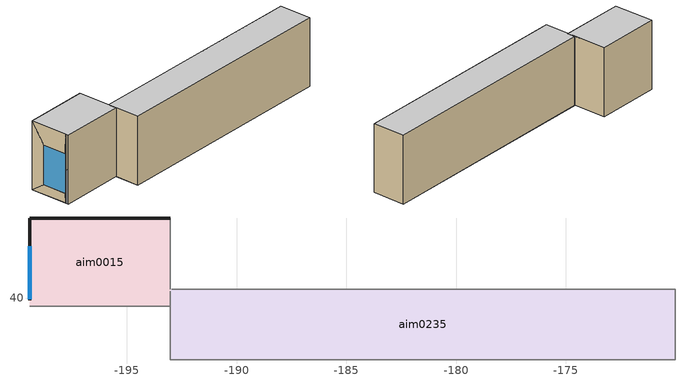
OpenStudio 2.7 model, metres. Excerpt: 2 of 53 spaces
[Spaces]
aim0015
 floor to aim0535: -199.43,39.63 -199.43,43.64 -193.03,43.64 -193.03,39.63 z16.97
 wall outside: -193.03,43.64 -199.43,43.64 z16.97:23.67; -199.43,42.37 -199.43,39.93 z17.88:21.75; -199.43,39.91,16.97 -199.43,39.91,23.67 -199.43,39.93,21.75 -199.43,39.93,17.88; -199.43,39.91,16.97 -199.43,39.93,17.88 -199.43,42.37,17.88 -199.43,43.64,16.97; -199.43,39.91,23.67 -199.43,43.64,23.67 -199.43,42.37,21.75 -199.43,39.93,21.75; -199.43,42.37,17.88 -199.43,42.37,21.75 -199.43,43.64,23.67 -199.43,43.64,16.97
 wall to aim0279: -199.43,39.63 -193.03,39.63 z16.97:23.67
 wall to aim0059: -193.03,40.41 -193.03,43.64 z16.97:23.67
 wall to aim0235: -193.03,39.63 -193.03,40.31 z16.97:23.67
 window: -199.43,42.35 -199.43,39.94 z17.9:21.74
 ceiling to aim0014: -193.03,39.63 -193.03,43.64 -199.43,43.64 -199.43,39.63 z23.67
aim0235
 floor to aim0740: -193.03,37.19 -193.03,40.41 -170.03,40.41 -170.03,37.19 z16.97
 wall to aim0279: -193.03,39.63 -193.03,37.19 -170.03,37.19 z16.97:23.67
 wall to aim0103: -170.03,37.19 -170.03,40.41 z16.97:23.67
 wall to aim0059: -170.03,40.41 -192.95,40.41 z16.97:23.67
 ceiling to aim0234: -170.03,37.19 -170.03,40.41 -193.03,40.41 -193.03,37.19 z23.67
[Building]
Project Name
[ThermalZone] Use Ideal Air Loads=No
aim0015 ThermalZone; aim0235 ThermalZone
[Space]
Name | Thermal Zone | Design Specification Outdoor Air Object
aim0015 | aim0015 ThermalZone | aim0015_ventilation
aim0235 | aim0235 ThermalZone | aim0235_ventilation
[SpaceInfiltration:DesignFlowRate] Schedule=Always On Discrete; Design Flow Rate Calculation Method=Flow/Space; Design Flow Rate {m3/s}=0
Name | Space or SpaceType
aim0015_infiltration | aim0015
aim0235_infiltration | aim0235
[DesignSpecification:OutdoorAir] Outdoor Air Flow per Person {m3/s-person}=0; Outdoor Air Flow per Floor Area {m3/s-m2}=0; Outdoor Air Flow Rate {m3/s}=0; Outdoor Air Flow Air Changes per Hour {1/hr}=0
aim0015_ventilation; aim0235_ventilation
[Schedule:Constant]
Always On Discrete: Value=1
